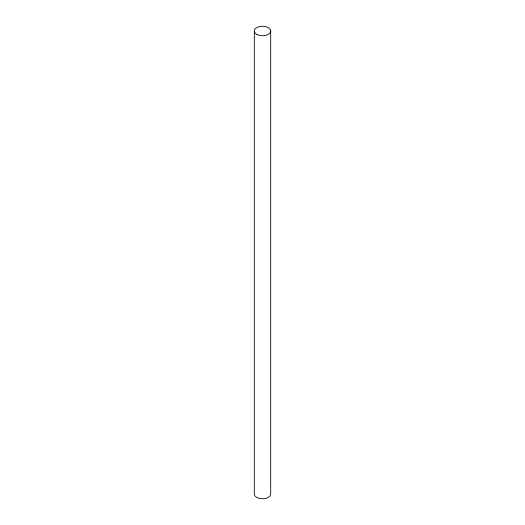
<?xml version="1.0" encoding="UTF-8"?>
<svg xmlns="http://www.w3.org/2000/svg" width="525" height="525" viewBox="0 0 525 525"><rect width="100%" height="100%" fill="white"/><g stroke="black" fill="none" stroke-linecap="round" stroke-linejoin="round"><path stroke-width="0.79" d="M270.697 30.614L270.697 493.651A8.223 4.745 0 0 1 263.137 498.75A8.223 4.745 0 0 1 254.303 494.386L254.303 31.349M257.152 34.591A8.223 4.745 0 0 0 270.585 31.854A8.223 4.745 0 0 0 259.763 26.506A8.223 4.745 0 0 0 257.152 34.591"/></g></svg>
